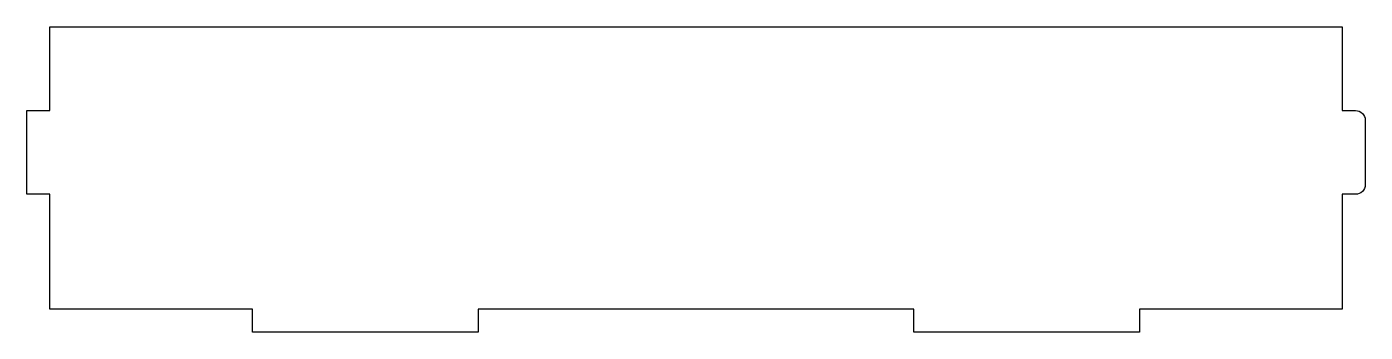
# Model space of a CAD drawing. Header units: millimetres. Extents: x -490 to -144, y 0 to 79.
import ezdxf

# ---------------------------------------------------------------- set-up
doc = ezdxf.new("R2010")
doc.units = ezdxf.units.MM
doc.layers.get('0').update_dxf_attribs({"linetype": 'CONTINUOUS'})

msp = doc.modelspace()

# ---------------------------------------------------------------- linework, layer by layer
msp.add_lwpolyline([(-144, 38.17, -0.414214), (-146.5, 35.67), (-150, 35.67), (-150, 6), (-202.33, 6), (-202.33, 0), (-260.67, 0), (-260.67, 6), (-373.33, 6), (-373.33, 0), (-431.67, 0), (-431.67, 6), (-484, 6), (-484, 35.67), (-490, 35.67), (-490, 57.33), (-484, 57.33), (-484, 79), (-150, 79), (-150, 57.33), (-146.5, 57.33, -0.414214), (-144, 54.83)], format="xyb", close=True)

doc.saveas('drawing.dxf')
